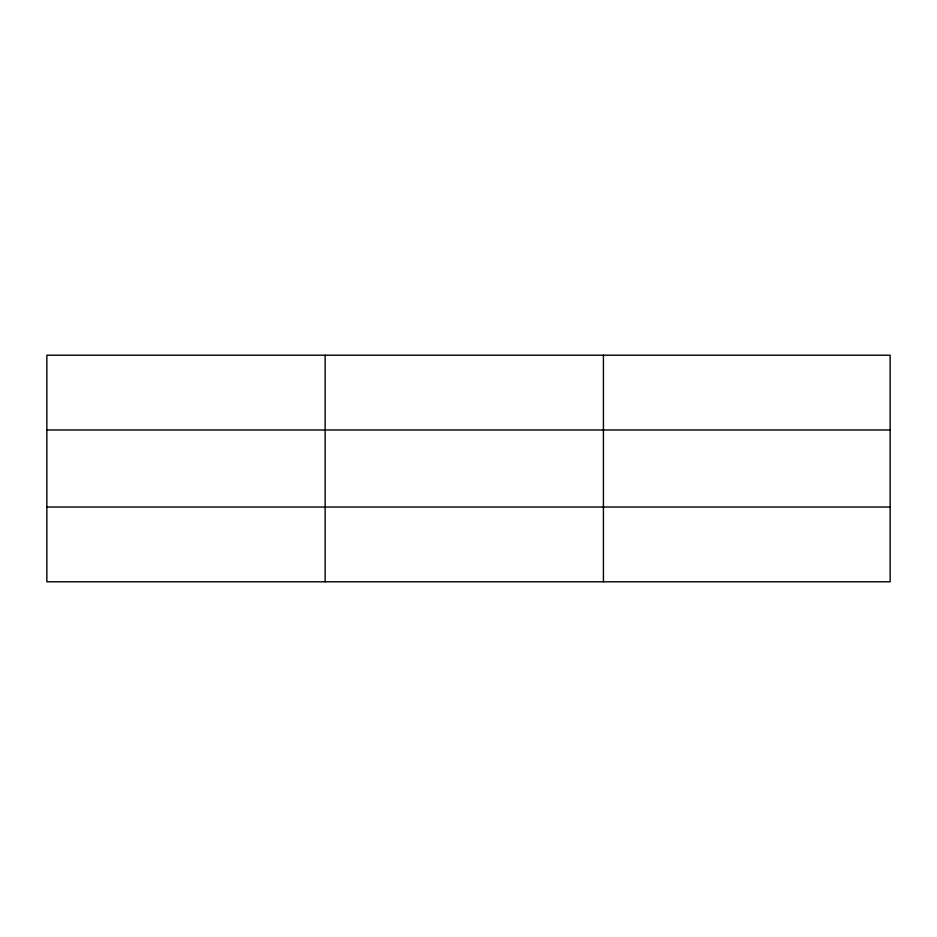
<?xml version="1.0" encoding="UTF-8"?>
<svg xmlns="http://www.w3.org/2000/svg" width="937" height="937" viewBox="0 0 937 937"><rect width="100%" height="100%" fill="white"/><g stroke="black" fill="none" stroke-linecap="round" stroke-linejoin="round"><path stroke-width="1.41" d="M325.139 581.795L325.139 355.205M603.428 581.795L603.428 355.205M890.15 507.022L890.15 581.795L46.85 581.795L46.85 355.205L890.15 355.205L890.15 507.022L46.85 507.022M46.85 429.978L890.15 429.978"/></g></svg>
